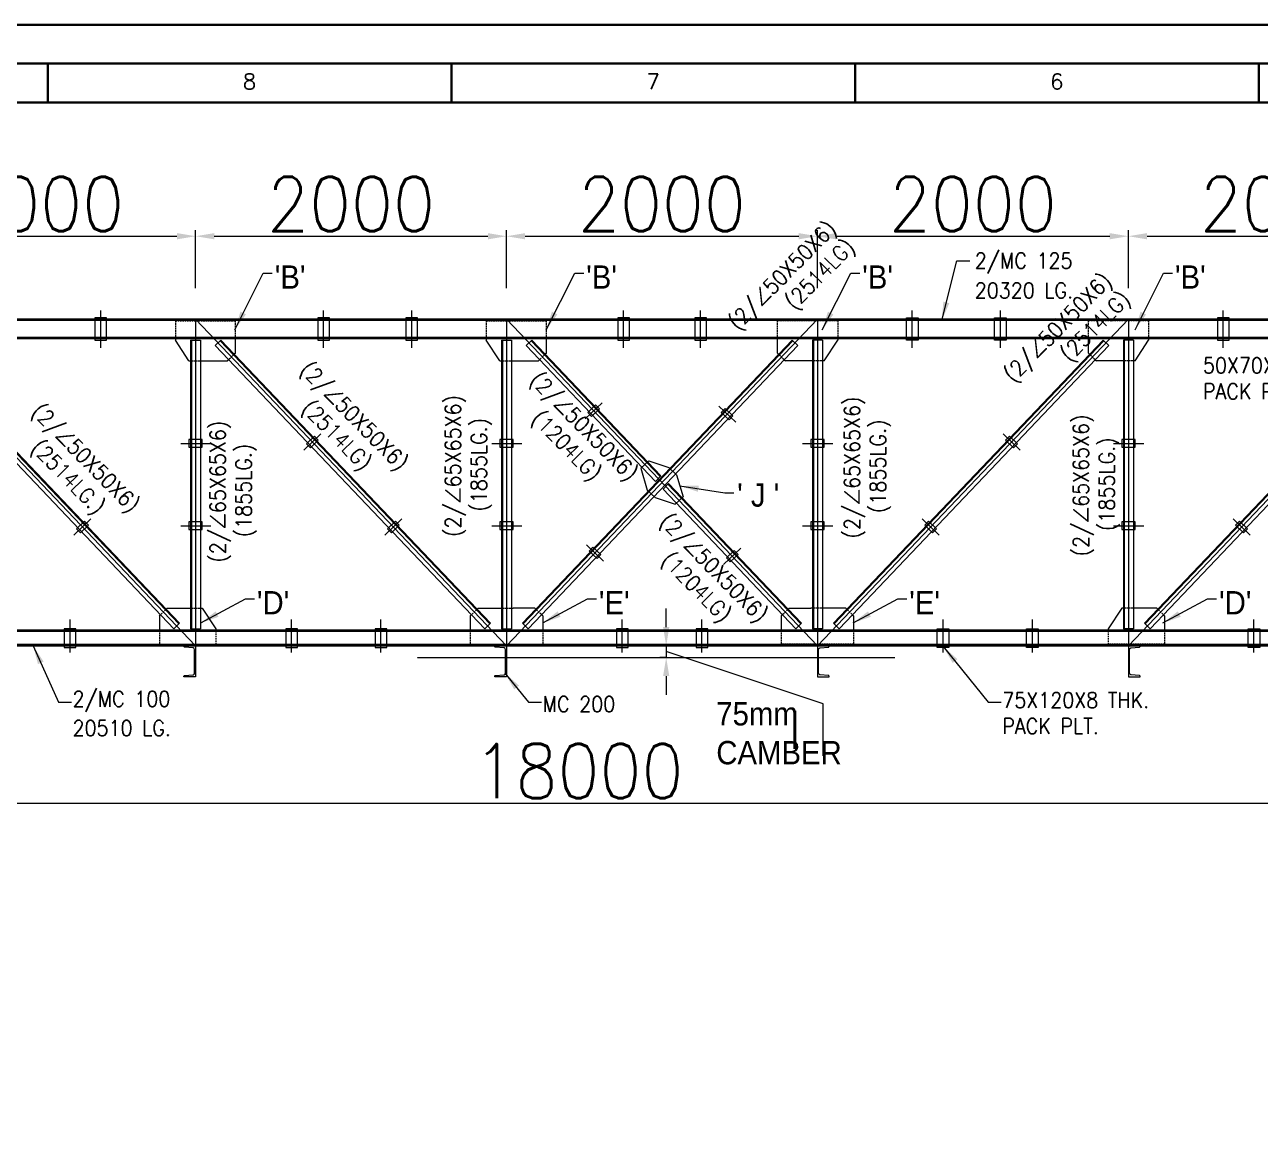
# Model space of a CAD drawing. Header units: millimetres. Extents: x 0 to 1124626, y -157535 to 82123.
# Drawn here: x 373808 to 381755, y 51262 to 58340 of the extents above; entities that cross this region are included whole.
import ezdxf
from ezdxf.enums import TextEntityAlignment as Align

# ---------------------------------------------------------------- set-up
doc = ezdxf.new("R2010")
doc.units = ezdxf.units.MM
doc.header["$MEASUREMENT"] = 0
doc.linetypes.add('DASHED', pattern=[0.75, 0.5, -0.25])
for name, color, linetype, lineweight in [('BORDER', 230, 'Continuous', 40), ('CN', 253, 'Continuous', 15), ('Dim', 6, 'Continuous', 13), ('PLATE', 190, 'Continuous', 20), ('STR. STEEL', 25, 'Continuous', 18), ('structure', 183, 'Continuous', 15), ('Text', 7, 'Continuous', 15), ('TEXT-4', 2, 'Continuous', 25)]:
    doc.layers.add(name, color=color, linetype=linetype, lineweight=lineweight)
doc.styles.add('ROMANS', font='romans.shx', dxfattribs={"oblique": 10, "height": 0.15})
doc.styles.add('style1', font='romans.shx', dxfattribs={"width": 0.9, "height": 300})
doc.dimstyles.new('Copy of DIM-1', dxfattribs={"dimscale": 40, "dimtxt": 125, "dimasz": 3, "dimexe": 1, "dimexo": 1.2, "dimgap": 0.8, "dimtad": 1, "dimdec": 0, "dimzin": 1, "dimdsep": 46, "dimtxsty": 'style1', "dimcen": 2, "dimclrd": 8, "dimclre": 8, "dimclrt": 7, "dimadec": 0, "dimazin": 0, "dimtfac": 1, "dimtdec": 0, "dimtofl": 0, "dimtmove": 1, "dimatfit": 3, "dimfxl": 1, "dimtolj": 1, "dimtzin": 0, "dimlwd": 9, "dimlwe": 9, "dimarcsym": 1})

# ---------------------------------------------------------------- blocks, each defined once
blk = doc.blocks.new('*D344')
at = {"layer": 'DEFPOINTS', "color": 0, "ltscale": 20, "transparency": 16777216}
for p in [(374907, 56979.8), (372907, 56597.9), (374907, 56597.9)]:
    blk.add_point(p, dxfattribs=at)
at = {"layer": 'Dim', "color": 8, "lineweight": 9, "ltscale": 20, "transparency": 16777216}
for p, q in [((372907, 56645.9), (372907, 57019.8)), ((374907, 56645.9), (374907, 57019.8)), ((373027, 56979.8), (374787, 56979.8))]:
    blk.add_line(p, q, dxfattribs=at)
at = {"layer": 'Dim', "color": 8, "ltscale": 20, "transparency": 16777216}
for points in [[(373027, 56999.8), (373027, 56959.8), (372907, 56979.8)], [(374787, 56959.8), (374787, 56999.8), (374907, 56979.8)]]:
    blk.add_solid(points, dxfattribs=at)
at = {"layer": 'Dim', "color": 7, "ltscale": 20, "transparency": 16777216, "insert": (373907, 57186.8), "char_height": 350, "attachment_point": 5, "style": 'style1'}
blk.add_mtext('\\A1;2000', dxfattribs=at)
blk = doc.blocks.new('*D345')
at = {"layer": 'DEFPOINTS', "color": 0, "ltscale": 20, "transparency": 16777216}
for p in [(376907, 56979.8), (374907, 56597.9), (376907, 56597.9)]:
    blk.add_point(p, dxfattribs=at)
at = {"layer": 'Dim', "color": 8, "lineweight": 9, "ltscale": 20, "transparency": 16777216}
for p, q in [((374907, 56645.9), (374907, 57019.8)), ((376907, 56645.9), (376907, 57019.8)), ((375027, 56979.8), (376787, 56979.8))]:
    blk.add_line(p, q, dxfattribs=at)
at = {"layer": 'Dim', "color": 8, "ltscale": 20, "transparency": 16777216}
for points in [[(375027, 56999.8), (375027, 56959.8), (374907, 56979.8)], [(376787, 56959.8), (376787, 56999.8), (376907, 56979.8)]]:
    blk.add_solid(points, dxfattribs=at)
at = {"layer": 'Dim', "color": 7, "ltscale": 20, "transparency": 16777216, "insert": (375907, 57186.8), "char_height": 350, "attachment_point": 5, "style": 'style1'}
blk.add_mtext('\\A1;2000', dxfattribs=at)
blk = doc.blocks.new('*D346')
at = {"layer": 'DEFPOINTS', "color": 0, "ltscale": 20, "transparency": 16777216}
for p in [(378907, 56979.8), (376907, 56597.9), (378907, 56597.9)]:
    blk.add_point(p, dxfattribs=at)
at = {"layer": 'Dim', "color": 8, "lineweight": 9, "ltscale": 20, "transparency": 16777216}
for p, q in [((376907, 56645.9), (376907, 57019.8)), ((378907, 56645.9), (378907, 57019.8)), ((377027, 56979.8), (378787, 56979.8))]:
    blk.add_line(p, q, dxfattribs=at)
at = {"layer": 'Dim', "color": 8, "ltscale": 20, "transparency": 16777216}
for points in [[(377027, 56999.8), (377027, 56959.8), (376907, 56979.8)], [(378787, 56959.8), (378787, 56999.8), (378907, 56979.8)]]:
    blk.add_solid(points, dxfattribs=at)
at = {"layer": 'Dim', "color": 7, "ltscale": 20, "transparency": 16777216, "insert": (377907, 57186.8), "char_height": 350, "attachment_point": 5, "style": 'style1'}
blk.add_mtext('\\A1;2000', dxfattribs=at)
blk = doc.blocks.new('*D347')
at = {"layer": 'DEFPOINTS', "color": 0, "ltscale": 20, "transparency": 16777216}
for p in [(380907, 56979.8), (378907, 56597.9), (380907, 56597.9)]:
    blk.add_point(p, dxfattribs=at)
at = {"layer": 'Dim', "color": 8, "lineweight": 9, "ltscale": 20, "transparency": 16777216}
for p, q in [((378907, 56645.9), (378907, 57019.8)), ((380907, 56645.9), (380907, 57019.8)), ((379027, 56979.8), (380787, 56979.8))]:
    blk.add_line(p, q, dxfattribs=at)
at = {"layer": 'Dim', "color": 8, "ltscale": 20, "transparency": 16777216}
for points in [[(379027, 56999.8), (379027, 56959.8), (378907, 56979.8)], [(380787, 56959.8), (380787, 56999.8), (380907, 56979.8)]]:
    blk.add_solid(points, dxfattribs=at)
at = {"layer": 'Dim', "color": 7, "ltscale": 20, "transparency": 16777216, "insert": (379907, 57186.8), "char_height": 350, "attachment_point": 5, "style": 'style1'}
blk.add_mtext('\\A1;2000', dxfattribs=at)
blk = doc.blocks.new('*D348')
at = {"layer": 'DEFPOINTS', "color": 0, "ltscale": 20, "transparency": 16777216}
for p in [(382907, 56979.8), (380907, 56597.9), (382907, 56597.9)]:
    blk.add_point(p, dxfattribs=at)
at = {"layer": 'Dim', "color": 8, "lineweight": 9, "ltscale": 20, "transparency": 16777216}
for p, q in [((380907, 56645.9), (380907, 57019.8)), ((382907, 56645.9), (382907, 57019.8)), ((381027, 56979.8), (382787, 56979.8))]:
    blk.add_line(p, q, dxfattribs=at)
at = {"layer": 'Dim', "color": 8, "ltscale": 20, "transparency": 16777216}
for points in [[(381027, 56999.8), (381027, 56959.8), (380907, 56979.8)], [(382787, 56959.8), (382787, 56999.8), (382907, 56979.8)]]:
    blk.add_solid(points, dxfattribs=at)
at = {"layer": 'Dim', "color": 7, "ltscale": 20, "transparency": 16777216, "insert": (381907, 57186.8), "char_height": 350, "attachment_point": 5, "style": 'style1'}
blk.add_mtext('\\A1;2000', dxfattribs=at)
blk = doc.blocks.new('*D355')
at = {"layer": 'DEFPOINTS', "color": 0, "ltscale": 20, "transparency": 16777216}
for p in [(386907, 53674.6), (368907, 53452), (386907, 53333.4)]:
    blk.add_point(p, dxfattribs=at)
at = {"layer": 'Dim', "color": 8, "lineweight": 9, "ltscale": 20, "transparency": 16777216}
for p, q in [((386907, 53626.6), (386907, 53293.4)), ((368907, 53404), (368907, 53293.4)), ((369007, 53333.4), (386807, 53333.4))]:
    blk.add_line(p, q, dxfattribs=at)
at = {"layer": 'Dim', "color": 8, "ltscale": 20, "transparency": 16777216}
for points in [[(369007, 53350.1), (369007, 53316.8), (368907, 53333.4)], [(386807, 53316.8), (386807, 53350.1), (386907, 53333.4)]]:
    blk.add_solid(points, dxfattribs=at)
at = {"layer": 'Dim', "color": 7, "ltscale": 20, "transparency": 16777216, "insert": (377370.4, 53540.4), "char_height": 350, "attachment_point": 5, "style": 'style1'}
blk.add_mtext('\\A1;18000', dxfattribs=at)
blk = doc.blocks.new('*D479')
at = {"layer": 'DEFPOINTS', "color": 0, "ltscale": 20, "transparency": 16777216}
for p in [(377982.4, 54346), (377934.1, 54271), (377982.4, 54271)]:
    blk.add_point(p, dxfattribs=at)
at = {"layer": 'Dim', "color": 8, "lineweight": 9, "ltscale": 20, "transparency": 16777216}
for p, q in [((377934.1, 54466), (377934.1, 54586)), ((377934.4, 54346), (377894.1, 54346)), ((377934.1, 54346), (377934.1, 54271)), ((378943.2, 53972.7), (377934.1, 54308.5)), ((377934.4, 54271), (377894.1, 54271)), ((377934.1, 54151), (377934.1, 54031)), ((378943.2, 53637.8), (378943.2, 53972.7))]:
    blk.add_line(p, q, dxfattribs=at)
at = {"layer": 'Dim', "color": 8, "ltscale": 20, "transparency": 16777216}
for points in [[(377914.1, 54466), (377954.1, 54466), (377934.1, 54346)], [(377954.1, 54151), (377914.1, 54151), (377934.1, 54271)]]:
    blk.add_solid(points, dxfattribs=at)
at = {"layer": 'Dim', "color": 7, "ltscale": 20, "transparency": 16777216, "insert": (378736.2, 53805.3), "char_height": 350, "attachment_point": 5, "rotation": 90, "style": 'style1'}
blk.add_mtext('\\A1;-', dxfattribs=at)
blk = doc.blocks.new('SHEET-1')
at = {"layer": 'BORDER', "color": 230}
for p, q in [((420.5, 589), (420.5, 584)), ((472.44, 589), (472.44, 584)), ((524.38, 589), (524.38, 584)), ((576.31, 589), (576.31, 584))]:
    blk.add_line(p, q, dxfattribs=at)
at = {"layer": 'BORDER', "color": 141}
blk.add_lwpolyline([(0, 0), (841, 0), (841, 594), (0, 594)], close=True, dxfattribs=at)
at = {"layer": 'BORDER', "color": 230}
for points in [[(5, 5), (836, 5), (836, 589), (5, 589)], [(10, 10), (831, 10), (831, 584), (10, 584)]]:
    blk.add_lwpolyline(points, close=True, dxfattribs=at)
at = {"layer": 'BORDER', "color": 31, "style": 'ROMANS'}
for s, p in [('8', (445.58, 585.7)), ('7', (497.52, 585.7)), ('6', (549.46, 585.7))]:
    blk.add_text(s, height=2, dxfattribs=at).set_placement(p)
blk.add_attdef('FILE', text='', height=2, dxfattribs=at).set_placement((836.21, 1.37), align=Align.RIGHT)

msp = doc.modelspace()

# ---------------------------------------------------------------- linework, layer by layer
at = {"layer": 'CN', "ltscale": 20}
for p, q in [((372907.0214, 56445.9608), (374907.0214, 54345.9608)), ((374907.0214, 56445.9608), (374907.0214, 54345.9608)), ((374907.0214, 56445.9608), (376907.0214, 54345.9608)), ((376907.0214, 56445.9608), (376907.0214, 54345.9608)), ((376907.0214, 56445.9608), (378907.0214, 54345.9608)), ((378907.0214, 56445.9608), (376907.0214, 54345.9608)), ((378907.0214, 56445.9608), (378907.0214, 54345.9608)), ((380907.0214, 56445.9608), (378907.0214, 54345.9608)), ((380907.0214, 56445.9608), (380907.0214, 54345.9608)), ((382907.0214, 56445.9608), (380907.0214, 54345.9608)), ((368702.0214, 54345.9608), (389007.0214, 54345.9608)), ((391212.0214, 54345.9608), (368702.0214, 54345.9608))]:
    msp.add_line(p, q, dxfattribs=at)
at = {"layer": 'CN', "linetype": 'Continuous', "ltscale": 5}
for p, q in [((374297.565, 56262.8466), (374297.565, 56502.0071)), ((375730.565, 56262.8466), (375730.565, 56502.0071)), ((376297.565, 56262.8466), (376297.565, 56502.0071)), ((377659.565, 56262.8466), (377659.565, 56502.0071)), ((378155.565, 56262.8466), (378155.565, 56502.0071)), ((379516.4779, 56262.8466), (379516.4779, 56502.0071)), ((380083.4779, 56262.8466), (380083.4779, 56502.0071)), ((381516.5214, 56262.8466), (381516.5214, 56502.0071)), ((377412.0704, 55804.903), (377521.7319, 55909.3427)), ((378381.2582, 55783.153), (378271.5967, 55887.5927)), ((374811.6082, 55647.8573), (375005.7219, 55647.8573)), ((375603.5974, 55603.7996), (375713.259, 55708.2392)), ((376811.6082, 55647.8573), (377005.7219, 55647.8573)), ((378811.6082, 55647.8573), (379005.7219, 55647.8573)), ((380210.4454, 55603.7996), (380100.7838, 55708.2392)), ((380811.6082, 55647.8573), (381005.7219, 55647.8573)), ((374124.2871, 55057.0755), (374233.9487, 55161.5151)), ((376124.2871, 55057.0755), (376233.9487, 55161.5151)), ((379689.7558, 55057.0755), (379580.0942, 55161.5151)), ((381689.7558, 55057.0755), (381580.0942, 55161.5151)), ((374811.6082, 55117.8573), (375005.7219, 55117.8573)), ((376811.6082, 55117.8573), (377005.7219, 55117.8573)), ((378811.6082, 55117.8573), (379005.7219, 55117.8573)), ((380811.6082, 55117.8573), (381005.7219, 55117.8573)), ((377531.5045, 54890.9117), (377421.843, 54995.3513)), ((378303.7342, 54869.6203), (378413.3957, 54974.0599)), ((374099.5214, 54301.9584), (374099.5214, 54516.119)), ((375524.5214, 54301.9584), (375524.5214, 54516.119)), ((376099.5214, 54301.9584), (376099.5214, 54516.119)), ((377651.7554, 54301.9584), (377651.7554, 54516.119)), ((378163.7554, 54301.9584), (378163.7554, 54516.119)), ((379714.5214, 54301.9584), (379714.5214, 54516.119)), ((380289.5214, 54301.9584), (380289.5214, 54516.119)), ((381714.5214, 54301.9584), (381714.5214, 54516.119))]:
    msp.add_line(p, q, dxfattribs=at)
at = {"layer": 'CN', "linetype": 'DASHED', "ltscale": 2}
msp.add_line((376332.2933, 54270.9608), (379404.5659, 54270.9608), dxfattribs=at)
at = {"layer": 'PLATE', "linetype": 'DASHED', "ltscale": 20}
for p, q in [((374297.565, 56320.9608), (374297.565, 56435.9608)), ((374777.0214, 56435.9608), (374777.0214, 56310.9608)), ((374777.0214, 56435.9608), (375163.565, 56435.9608)), ((375163.565, 56320.9608), (375163.565, 56435.9608)), ((375730.565, 56320.9608), (375730.565, 56435.9608)), ((376297.565, 56320.9608), (376297.565, 56435.9608)), ((376777.0214, 56435.9608), (376777.0214, 56310.9608)), ((376777.0214, 56435.9608), (377163.565, 56435.9608)), ((377163.565, 56320.9608), (377163.565, 56435.9608)), ((377659.565, 56320.9608), (377659.565, 56435.9608)), ((377659.565, 56320.9608), (377659.565, 56435.9608)), ((379037.0214, 56435.9608), (378650.4779, 56435.9608)), ((378650.4779, 56320.9608), (378650.4779, 56435.9608)), ((379037.0214, 56435.9608), (379037.0214, 56310.9608)), ((379516.4779, 56320.9608), (379516.4779, 56435.9608)), ((380083.4779, 56320.9608), (380083.4779, 56435.9608)), ((381037.0214, 56435.9608), (380650.4779, 56435.9608)), ((380650.4779, 56320.9608), (380650.4779, 56435.9608)), ((381037.0214, 56435.9608), (381037.0214, 56310.9608)), ((375163.565, 56227.3401), (375112.8753, 56179.0642)), ((377163.565, 56227.3401), (377112.8753, 56179.0642)), ((378650.4779, 56227.3401), (378701.1676, 56179.0642)), ((380650.4779, 56227.3401), (380701.1676, 56179.0642)), ((374864.5214, 56179.0642), (374949.5214, 56179.0642)), ((376864.5214, 56179.0642), (376949.5214, 56179.0642)), ((378949.5214, 56179.0642), (378864.5214, 56179.0642)), ((380949.5214, 56179.0642), (380864.5214, 56179.0642)), ((374674.2874, 54539.5815), (374724.9771, 54587.8573)), ((374864.5214, 54587.8573), (374949.5214, 54587.8573)), ((376674.2875, 54539.5815), (376724.9771, 54587.8573)), ((376864.5214, 54587.8573), (376949.5214, 54587.8573)), ((377139.7554, 54539.5815), (377089.0658, 54587.8573)), ((378674.2875, 54539.5815), (378724.9771, 54587.8573)), ((378949.5214, 54587.8573), (378864.5214, 54587.8573)), ((379139.7554, 54539.5815), (379089.0658, 54587.8573)), ((380949.5214, 54587.8573), (380864.5214, 54587.8573)), ((381139.7554, 54539.5815), (381089.0658, 54587.8573)), ((374674.2874, 54445.9608), (374674.2874, 54355.9608)), ((375037.0214, 54455.9608), (375037.0214, 54355.9608)), ((376674.2875, 54445.9608), (376674.2875, 54355.9608)), ((377139.7554, 54445.9608), (377139.7554, 54355.9608)), ((378674.2875, 54445.9608), (378674.2875, 54355.9608)), ((379139.7554, 54445.9608), (379139.7554, 54355.9608)), ((380777.0214, 54455.9608), (380777.0214, 54355.9608)), ((381139.7554, 54445.9608), (381139.7554, 54355.9608)), ((374674.2874, 54355.9608), (375037.0214, 54355.9608)), ((376674.2875, 54355.9608), (377139.7554, 54355.9608)), ((379139.7554, 54355.9608), (378674.2875, 54355.9608)), ((381139.7554, 54355.9608), (380777.0214, 54355.9608))]:
    msp.add_line(p, q, dxfattribs=at)
at = {"layer": 'PLATE', "ltscale": 20}
for p, q in [((374864.5214, 56179.0642), (374777.0214, 56310.9608)), ((375163.565, 56227.3401), (375163.565, 56320.9608)), ((376864.5214, 56179.0642), (376777.0214, 56310.9608)), ((377163.565, 56227.3401), (377163.565, 56320.9608)), ((378650.4779, 56227.3401), (378650.4779, 56320.9608)), ((378949.5214, 56179.0642), (379037.0214, 56310.9608)), ((380650.4779, 56227.3401), (380650.4779, 56320.9608)), ((380949.5214, 56179.0642), (381037.0214, 56310.9608)), ((374949.5214, 56179.0642), (375112.8753, 56179.0642)), ((376949.5214, 56179.0642), (377112.8753, 56179.0642)), ((378864.5214, 56179.0642), (378701.1676, 56179.0642)), ((380864.5214, 56179.0642), (380701.1676, 56179.0642)), ((377821.8901, 55536.0987), (377771.2004, 55487.8228)), ((377771.2004, 55487.8228), (377812.629, 55347.5987)), ((377821.8901, 55536.0987), (377950.7242, 55492.5987)), ((377950.7242, 55492.5987), (378001.4139, 55444.3228)), ((378001.4139, 55444.3228), (378042.8425, 55304.0987)), ((377812.629, 55347.5987), (377863.3186, 55299.3228)), ((377863.3186, 55299.3228), (377992.1528, 55255.8228)), ((378042.8425, 55304.0987), (377992.1528, 55255.8228)), ((374674.2874, 54539.5815), (374674.2874, 54445.9608)), ((374724.9771, 54587.8573), (374864.5214, 54587.8573)), ((374949.5214, 54587.8573), (375037.0214, 54455.9608)), ((376674.2875, 54539.5815), (376674.2875, 54445.9608)), ((376724.9771, 54587.8573), (376864.5214, 54587.8573)), ((377089.0658, 54587.8573), (376949.5214, 54587.8573)), ((377139.7554, 54539.5815), (377139.7554, 54445.9608)), ((378674.2875, 54539.5815), (378674.2875, 54445.9608)), ((378724.9771, 54587.8573), (378864.5214, 54587.8573)), ((379089.0658, 54587.8573), (378949.5214, 54587.8573)), ((379139.7554, 54539.5815), (379139.7554, 54445.9608)), ((380864.5214, 54587.8573), (380777.0214, 54455.9608)), ((381089.0658, 54587.8573), (380949.5214, 54587.8573)), ((381139.7554, 54539.5815), (381139.7554, 54445.9608))]:
    msp.add_line(p, q, dxfattribs=at)
for points in [[(374260.065, 56310.9608), (374335.065, 56310.9608), (374335.065, 56455.9608), (374260.065, 56455.9608)], [(375693.065, 56310.9608), (375768.065, 56310.9608), (375768.065, 56455.9608), (375693.065, 56455.9608)], [(376260.065, 56310.9608), (376335.065, 56310.9608), (376335.065, 56455.9608), (376260.065, 56455.9608)], [(377622.065, 56310.9608), (377697.065, 56310.9608), (377697.065, 56455.9608), (377622.065, 56455.9608)], [(378118.065, 56310.9608), (378193.065, 56310.9608), (378193.065, 56455.9608), (378118.065, 56455.9608)], [(379553.9779, 56310.9608), (379478.9779, 56310.9608), (379478.9779, 56455.9608), (379553.9779, 56455.9608)], [(380120.9779, 56310.9608), (380045.9779, 56310.9608), (380045.9779, 56455.9608), (380120.9779, 56455.9608)], [(381479.0214, 56310.9608), (381554.0214, 56310.9608), (381554.0214, 56455.9608), (381479.0214, 56455.9608)], [(377429.6787, 55846.4206), (377454.397, 55820.4664), (377505.1512, 55868.8037), (377480.4329, 55894.7579)], [(378363.6499, 55824.6706), (378338.9316, 55798.7164), (378288.1774, 55847.0537), (378312.8957, 55873.0079)], [(374864.5214, 55672.8573), (374864.5214, 55622.8573), (374949.5214, 55622.8573), (374949.5214, 55672.8573)], [(376864.5214, 55672.8573), (376864.5214, 55622.8573), (376949.5214, 55622.8573), (376949.5214, 55672.8573)], [(378864.5214, 55672.8573), (378864.5214, 55622.8573), (378949.5214, 55622.8573), (378949.5214, 55672.8573)], [(380192.8371, 55645.3172), (380168.1188, 55619.363), (380117.3646, 55667.7003), (380142.0829, 55693.6545)], [(380864.5214, 55672.8573), (380864.5214, 55622.8573), (380949.5214, 55622.8573), (380949.5214, 55672.8573)], [(374166.6138, 55072.6388), (374141.8955, 55098.593), (374192.6496, 55146.9303), (374217.3679, 55120.9761)], [(374864.5214, 55142.8573), (374864.5214, 55092.8573), (374949.5214, 55092.8573), (374949.5214, 55142.8573)], [(376864.5214, 55142.8573), (376864.5214, 55092.8573), (376949.5214, 55092.8573), (376949.5214, 55142.8573)], [(378864.5214, 55142.8573), (378864.5214, 55092.8573), (378949.5214, 55092.8573), (378949.5214, 55142.8573)], [(379647.4291, 55072.6388), (379672.1474, 55098.593), (379621.3933, 55146.9303), (379596.675, 55120.9761)], [(380864.5214, 55142.8573), (380864.5214, 55092.8573), (380949.5214, 55092.8573), (380949.5214, 55142.8573)], [(381647.4291, 55072.6388), (381672.1474, 55098.593), (381621.3933, 55146.9303), (381596.675, 55120.9761)], [(377489.1779, 54906.475), (377513.8962, 54932.4293), (377463.142, 54980.7665), (377438.4237, 54954.8123)], [(378346.0608, 54885.1837), (378321.3425, 54911.1379), (378372.0967, 54959.4751), (378396.815, 54933.5209)], [(374062.0214, 54335.9608), (374137.0214, 54335.9608), (374137.0214, 54455.9608), (374062.0214, 54455.9608)], [(375487.0214, 54335.9608), (375562.0214, 54335.9608), (375562.0214, 54455.9608), (375487.0214, 54455.9608)], [(376062.0214, 54335.9608), (376137.0214, 54335.9608), (376137.0214, 54455.9608), (376062.0214, 54455.9608)], [(377614.2554, 54335.9608), (377689.2554, 54335.9608), (377689.2554, 54455.9608), (377614.2554, 54455.9608)], [(378126.2554, 54335.9608), (378201.2554, 54335.9608), (378201.2554, 54455.9608), (378126.2554, 54455.9608)], [(379752.0214, 54335.9608), (379677.0214, 54335.9608), (379677.0214, 54455.9608), (379752.0214, 54455.9608)], [(380327.0214, 54335.9608), (380252.0214, 54335.9608), (380252.0214, 54455.9608), (380327.0214, 54455.9608)], [(381752.0214, 54335.9608), (381677.0214, 54335.9608), (381677.0214, 54455.9608), (381752.0214, 54455.9608)]]:
    msp.add_lwpolyline(points, close=True, dxfattribs=at)
at = {"layer": 'STR. STEEL', "ltscale": 20}
for points in [[(374907.0214, 54145.9608), (374832.0214, 54145.9608), (374832.0214, 54150.8639, -0.383864035), (374834.887, 54154.0464), (374890.9712, 54159.9411, 0.383864035), (374900.8214, 54170.8808), (374900.8214, 54321.0407, 0.383864035), (374890.9712, 54331.9805), (374834.887, 54337.8752, -0.383864035), (374832.0214, 54341.0576), (374832.0214, 54345.9608), (374907.0214, 54345.9608)], [(376907.0214, 54145.9608), (376832.0214, 54145.9608), (376832.0214, 54150.8639, -0.383864035), (376834.887, 54154.0464), (376890.9712, 54159.9411, 0.383864035), (376900.8214, 54170.8808), (376900.8214, 54321.0407, 0.383864035), (376890.9712, 54331.9805), (376834.887, 54337.8752, -0.383864035), (376832.0214, 54341.0576), (376832.0214, 54345.9608), (376907.0214, 54345.9608)], [(378907.0214, 54145.9608), (378982.0214, 54145.9608), (378982.0214, 54150.8639, 0.383864035), (378979.1559, 54154.0464), (378923.0716, 54159.9411, -0.383864035), (378913.2214, 54170.8808), (378913.2214, 54321.0407, -0.383864035), (378923.0716, 54331.9805), (378979.1559, 54337.8752, 0.383864035), (378982.0214, 54341.0576), (378982.0214, 54345.9608), (378907.0214, 54345.9608)], [(380907.0214, 54145.9608), (380982.0214, 54145.9608), (380982.0214, 54150.8639, 0.383864035), (380979.1559, 54154.0464), (380923.0716, 54159.9411, -0.383864035), (380913.2214, 54170.8808), (380913.2214, 54321.0407, -0.383864035), (380923.0716, 54331.9805), (380979.1559, 54337.8752, 0.383864035), (380982.0214, 54341.0576), (380982.0214, 54345.9608), (380907.0214, 54345.9608)]]:
    msp.add_lwpolyline(points, format="xyb", close=True, dxfattribs=at)
at = {"layer": 'structure', "color": 2, "ltscale": 20}
for p, q in [((391117.0214, 56445.9608), (368797.0214, 56445.9608)), ((391117.0214, 56437.7608), (368797.0214, 56437.7608)), ((391117.0214, 56445.9608), (368857.0214, 56445.9608)), ((368907.0214, 56445.9608), (391117.0214, 56445.9608)), ((391117.0214, 56329.1608), (368797.0214, 56329.1608)), ((391117.0214, 56320.9608), (368797.0214, 56320.9608)), ((373033.9098, 56276.478), (374767.7357, 54455.9608)), ((373065.7718, 56306.8228), (374799.5978, 54486.3056)), ((373070.1167, 56310.9608), (374803.9426, 54490.4435)), ((374874.5214, 56310.9608), (374874.5214, 54455.9608)), ((374874.5214, 56310.9608), (374939.5214, 56310.9608)), ((374880.5214, 56310.9608), (374880.5214, 54455.9608)), ((374939.5214, 56310.9608), (374939.5214, 54455.9608)), ((375070.1167, 56310.9608), (375033.9098, 56276.478)), ((375033.9098, 56276.478), (376767.7357, 54455.9608)), ((375065.7718, 56306.8228), (376799.5978, 54486.3056)), ((375070.1167, 56310.9608), (376803.9426, 54490.4435)), ((376874.5214, 56310.9608), (376874.5214, 54455.9608)), ((376874.5214, 56310.9608), (376939.5214, 56310.9608)), ((376880.5214, 56310.9608), (376880.5214, 54455.9608)), ((376939.5214, 56310.9608), (376939.5214, 54455.9608)), ((378743.9262, 56310.9608), (377010.1003, 54490.4435)), ((378748.271, 56306.8228), (377014.4451, 54486.3056)), ((377070.1167, 56310.9608), (377033.9098, 56276.478)), ((377033.9098, 56276.478), (377865.5929, 55403.2108)), ((378780.1331, 56276.478), (377046.3072, 54455.9608)), ((377065.7718, 56306.8228), (377895.9738, 55435.1108)), ((377070.1167, 56310.9608), (377900.1167, 55439.4608)), ((378743.9262, 56310.9608), (378780.1331, 56276.478)), ((378874.5214, 56310.9608), (378874.5214, 54455.9608)), ((378939.5214, 56310.9608), (378874.5214, 56310.9608)), ((378880.5214, 56310.9608), (378880.5214, 54455.9608)), ((378939.5214, 56310.9608), (378939.5214, 54455.9608)), ((380743.9262, 56310.9608), (379010.1003, 54490.4435)), ((380748.271, 56306.8228), (379014.4451, 54486.3056)), ((380780.1331, 56276.478), (379046.3072, 54455.9608)), ((380743.9262, 56310.9608), (380780.1331, 56276.478)), ((380874.5214, 56310.9608), (380874.5214, 54455.9608)), ((380939.5214, 56310.9608), (380874.5214, 56310.9608)), ((380880.5214, 56310.9608), (380880.5214, 54455.9608)), ((380939.5214, 56310.9608), (380939.5214, 54455.9608)), ((382743.9262, 56310.9608), (381010.1003, 54490.4435)), ((382748.271, 56306.8228), (381014.4451, 54486.3056)), ((382780.1331, 56276.478), (381046.3072, 54455.9608)), ((377900.1167, 55439.4608), (377865.5929, 55403.2108)), ((377948.45, 55388.7108), (377913.9262, 55352.4608)), ((377913.9262, 55352.4608), (378767.7357, 54455.9608)), ((377944.3072, 55384.3608), (378799.5978, 54486.3056)), ((377948.45, 55388.7108), (378803.9426, 54490.4435)), ((391212.0214, 54445.9608), (368702.0214, 54445.9608)), ((391212.0214, 54438.2608), (368702.0214, 54438.2608)), ((374767.7357, 54455.9608), (374803.9426, 54490.4435)), ((374874.5214, 54455.9608), (374939.5214, 54455.9608)), ((376767.7357, 54455.9608), (376803.9426, 54490.4435)), ((376767.7357, 54455.9608), (376803.9426, 54490.4435)), ((376767.7357, 54455.9608), (376803.9426, 54490.4435)), ((376767.7357, 54455.9608), (376803.9426, 54490.4435)), ((376767.7357, 54455.9608), (376803.9426, 54490.4435)), ((376767.7357, 54455.9608), (376803.9426, 54490.4435)), ((376874.5214, 54455.9608), (376939.5214, 54455.9608)), ((376874.5214, 54455.9608), (376939.5214, 54455.9608)), ((376874.5214, 54455.9608), (376939.5214, 54455.9608)), ((376874.5214, 54455.9608), (376939.5214, 54455.9608)), ((376874.5214, 54455.9608), (376939.5214, 54455.9608)), ((376874.5214, 54455.9608), (376939.5214, 54455.9608)), ((376874.5214, 54455.9608), (376939.5214, 54455.9608)), ((377046.3072, 54455.9608), (377010.1003, 54490.4435)), ((377046.3072, 54455.9608), (377010.1003, 54490.4435)), ((377046.3072, 54455.9608), (377010.1003, 54490.4435)), ((377046.3072, 54455.9608), (377010.1003, 54490.4435)), ((378767.7357, 54455.9608), (378803.9426, 54490.4435)), ((378767.7357, 54455.9608), (378803.9426, 54490.4435)), ((378767.7357, 54455.9608), (378803.9426, 54490.4435)), ((378767.7357, 54455.9608), (378803.9426, 54490.4435)), ((378767.7357, 54455.9608), (378803.9426, 54490.4435)), ((378874.5214, 54455.9608), (378939.5214, 54455.9608)), ((378874.5214, 54455.9608), (378939.5214, 54455.9608)), ((378874.5214, 54455.9608), (378939.5214, 54455.9608)), ((378874.5214, 54455.9608), (378939.5214, 54455.9608)), ((378874.5214, 54455.9608), (378939.5214, 54455.9608)), ((378874.5214, 54455.9608), (378939.5214, 54455.9608)), ((378939.5214, 54455.9608), (378874.5214, 54455.9608)), ((379046.3072, 54455.9608), (379010.1003, 54490.4435)), ((379046.3072, 54455.9608), (379010.1003, 54490.4435)), ((379046.3072, 54455.9608), (379010.1003, 54490.4435)), ((379046.3072, 54455.9608), (379010.1003, 54490.4435)), ((379046.3072, 54455.9608), (379010.1003, 54490.4435)), ((380939.5214, 54455.9608), (380874.5214, 54455.9608)), ((381046.3072, 54455.9608), (381010.1003, 54490.4435)), ((391212.0214, 54353.6608), (368702.0214, 54353.6608)), ((391212.0214, 54345.9608), (368702.0214, 54345.9608))]:
    msp.add_line(p, q, dxfattribs=at)
at = {"layer": 'structure', "ltscale": 20}
for points in [[(375621.2058, 55645.3172), (375645.9241, 55619.363), (375696.6782, 55667.7003), (375671.96, 55693.6545)], [(376166.6138, 55072.6388), (376141.8955, 55098.593), (376192.6496, 55146.9303), (376217.3679, 55120.9761)]]:
    msp.add_lwpolyline(points, close=True, dxfattribs=at)

# ---------------------------------------------------------------- block references
at = {"xscale": 50, "yscale": 50, "zscale": 50}
msp.add_blockref('SHEET-1', (352931.1678, 28639.983), dxfattribs=at)

# ---------------------------------------------------------------- texts
at = {"layer": 'Text', "ltscale": 20, "char_height": 100, "style": 'style1'}
for s, insert, width, attachment_point, rotation in [('(2/∠50X50X6)\\P(2514LG)', (378964.5816, 57089.1001), 2822.717504, 3, 45.38276771), ('(2/∠50X50X6)\\P(2514LG)', (380736.0959, 56753.4003), 2822.717504, 3, 45.38276771), ('\\pi931.36;(2/∠50X50X6)\\P\\pi1115.6;(2514LG)', (374990.1954, 56847.239), 2822.717504, 1, 314.61723229), ('\\pi931.36;(2/∠50X50X6)\\P\\pi1115.6;(1204LG)', (376467.9832, 56780.5412), 2822.717504, 1, 314.61723229), ('\\pi931.36;(2/∠50X50X6)\\P\\pi1094.2;(2514LG.)', (373263.4691, 56577.4302), 2822.717504, 1, 314.61723229), ('\\pi956.36;(2/∠65X65X6)\\P\\pi1119.2;(1855LG.)', (376812.7823, 54090.0705), 2872.717504, 7, 90), ('\\pi956.36;(2/∠65X65X6)\\P\\pi1119.2;(1855LG.)', (379379.5792, 54080.1753), 2872.717504, 7, 90), ('\\pi956.36;(2/∠65X65X6)\\P\\pi1119.2;(1855LG.)', (380851.8745, 53964.7284), 2872.717504, 7, 90), ('\\pi956.36;(2/∠65X65X6)\\P\\pi1119.2;(1855LG.)', (375299.811, 53924.6342), 2872.717504, 7, 90), ('\\pi931.36;(2/∠50X50X6)\\P\\pi1115.6;(1204LG)', (377303.6482, 55871.0749), 2822.717504, 1, 314.61723229)]:
    msp.add_mtext(s, dxfattribs=dict(at, insert=insert, width=width, attachment_point=attachment_point, rotation=rotation))
at = {"layer": 'Text', "ltscale": 20, "style": 'style1'}
for s, insert, char_height, width, attachment_point in [('2/MC 125', (379918.8266, 56872.7141), 100, 1250.415323, 1), ('20320 LG.', (379918.8266, 56681.0534), 100, 772.219055, 1), ('50X70X8 THK. PACK PLT.', (381386.495, 56199.23), 100, 1218.023492, 1), ('2/MC 100', (374115.9158, 53921.1295), 100, 1218.023492, 7), ('75X120X8 THK. PACK PLT.', (380095.9257, 54046.262), 100, 1218.023492, 1), ('MC 200', (377139.4202, 53921.1295), 100, 1218.023492, 7), ('{\\fArial|b0|i0|c0|p34;75mm\\PCAMBER}', (378256.347, 53983.8913), 150, 1218.023492, 1), ('20510 LG.', (374115.9158, 53766.9325), 100, 729.708661, 7)]:
    msp.add_mtext(s, dxfattribs=dict(at, insert=insert, char_height=char_height, width=width, attachment_point=attachment_point))
at = {"layer": 'TEXT-4', "ltscale": 20, "char_height": 150, "attachment_point": 1, "style": 'style1'}
for s, insert, width in [("{\\fArial|b0|i0|c0|p34;'B'}", (375416.4933, 56792.5262), 111.984005), ("{\\fArial|b0|i0|c0|p34;'B'}", (377419.4231, 56792.5262), 111.984005), ("{\\fArial|b0|i0|c0|p34;'B'}", (379194.8399, 56792.5262), 312.201519), ("{\\fArial|b0|i0|c0|p34;'B'}", (381206.35, 56792.5262), 312.201519), ("{\\fArial|b0|i0|c0|p34;' J '}", (378390.508, 55390.6838), 312.201519), ("{\\fArial|b0|i0|c0|p34;'D'}", (375301.5751, 54697.9751), 111.984005), ("{\\fArial|b0|i0|c0|p34;'E'}", (377501.0213, 54697.9751), 111.984005), ("{\\fArial|b0|i0|c0|p34;'E'}", (379497.2068, 54697.9751), 312.201519), ("{\\fArial|b0|i0|c0|p34;'D'}", (381490.091, 54697.9751), 312.201519)]:
    msp.add_mtext(s, dxfattribs=dict(at, insert=insert, width=width))

# ---------------------------------------------------------------- dimensions: what is measured, and where the dimension line sits
at = {"layer": 'Dim', "ltscale": 20}
for base, p1, p2, picture, middle in [((374907.0214, 56979.8491), (372907.0214, 56597.9462), (374907.0214, 56597.9462), '*D344', (373907.0214, 57186.8491)), ((376907.0214, 56979.8491), (374907.0214, 56597.9462), (376907.0214, 56597.9462), '*D345', (375907.0214, 57186.8491)), ((378907.0214, 56979.8491), (376907.0214, 56597.9462), (378907.0214, 56597.9462), '*D346', (377907.0214, 57186.8491)), ((380907.0214, 56979.8491), (378907.0214, 56597.9462), (380907.0214, 56597.9462), '*D347', (379907.0214, 57186.8491)), ((382907.0214, 56979.8491), (380907.0214, 56597.9462), (382907.0214, 56597.9462), '*D348', (381907.0214, 57186.8491))]:
    dim = msp.add_linear_dim(base=base, p1=p1, p2=p2, dimstyle='Copy of DIM-1', override={"dimtxt": 125}, dxfattribs=at)
    dim.commit()
    dim.dimension.update_dxf_attribs({"geometry": picture, "text_midpoint": middle})
dim = msp.add_linear_dim(base=(377934.0575, 54270.9608), p1=(377982.3629, 54345.9608), p2=(377982.3629, 54270.9608), angle=90, text='-', dimstyle='Copy of DIM-1', override={"dimtxt": 125}, dxfattribs=at)
dim.commit()
dim.dimension.update_dxf_attribs({"geometry": '*D479', "text_midpoint": (378943.1834, 53940.7266), "dimtype": 160})
dim = msp.add_linear_dim(base=(386907.0214, 53333.4231), p1=(368907.0214, 53451.9993), p2=(386907.0214, 53674.6264), dimstyle='Copy of DIM-1', override={"dimtxt": 125, "dimasz": 2.5}, dxfattribs=at)
dim.commit()
dim.dimension.update_dxf_attribs({"geometry": '*D355', "text_midpoint": (377370.4225, 53333.4231), "dimtype": 160})

# ---------------------------------------------------------------- leaders
for points in [[(375159.6878, 56378.7879), (375342.9125, 56743.201), (375400.649, 56743.201)], [(377162.6175, 56378.7879), (377345.8422, 56743.201), (377403.5787, 56743.201)], [(378938.0343, 56378.7879), (379121.2591, 56743.201), (379178.9956, 56743.201)], [(379706.6426, 56437.7608), (379802.5687, 56820.6483), (379887.0537, 56820.6483)], [(380949.5445, 56378.7879), (381132.7692, 56743.201), (381190.5057, 56743.201)], [(378022.1282, 55374.2108), (378310.7452, 55329.8198), (378368.4817, 55329.8198)], [(374940.3092, 54492.7711), (375227.9942, 54648.6499), (375285.7307, 54648.6499)], [(377139.7554, 54492.7711), (377427.4405, 54648.6499), (377485.177, 54648.6499)], [(379135.9409, 54492.7711), (379423.6259, 54648.6499), (379481.3624, 54648.6499)], [(381128.8251, 54492.7711), (381416.5102, 54648.6499), (381474.2467, 54648.6499)], [(373862.5098, 54345.8891), (374024.6865, 53983.4151), (374109.1715, 53983.4151)], [(379716.196, 54340.9917), (380004.6964, 53983.9764), (380089.1814, 53983.9764)], [(376896.5732, 54170.8808), (377048.1909, 53983.4151), (377132.6759, 53983.4151)]]:
    msp.add_leader(points, dimstyle='Copy of DIM-1', override={"dimtxt": 125, "dimgap": 0.8, "dimtad": 0}, dxfattribs=at)

doc.saveas('drawing.dxf')
